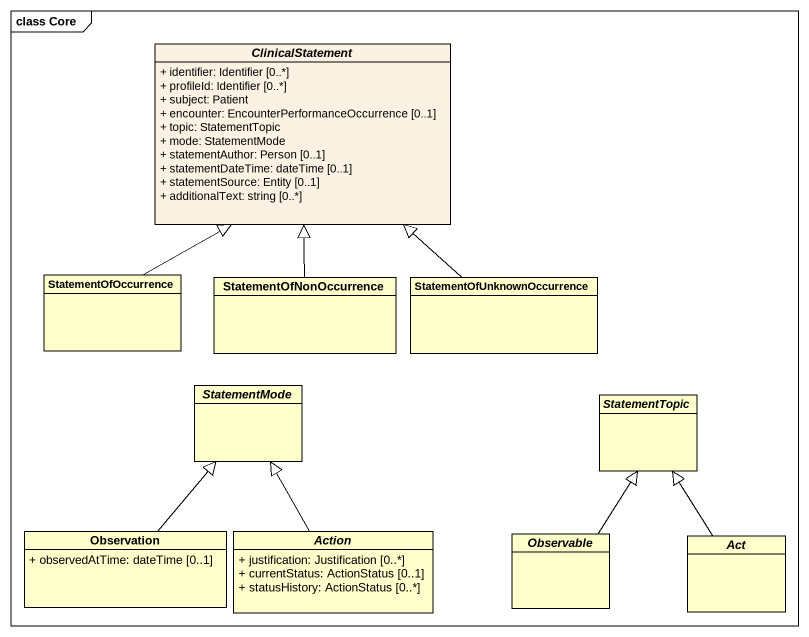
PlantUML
@startuml
mainframe class Core
hide circle
hide empty members
skinparam classAttributeIconSize 0
abstract class ClinicalStatement #FCF2E3 {
  + identifier: Identifier [0..*]
  + profileId: Identifier [0..*]
  + subject: Patient
  + encounter: EncounterPerformanceOccurrence [0..1]
  + topic: StatementTopic
  + mode: StatementMode
  + statementAuthor: Person [0..1]
  + statementDateTime: dateTime [0..1]
  + statementSource: Entity [0..1]
  + additionalText: string [0..*]
}
class StatementOfOccurrence
class StatementOfNonOccurrence
class StatementOfUnknownOccurrence
abstract class StatementMode
abstract class StatementTopic
class Observation {
  + observedAtTime: dateTime [0..1]
}
abstract class "Action" as Action_ {
  + justification: Justification [0..*]
  + currentStatus: ActionStatus [0..1]
  + statusHistory: ActionStatus [0..*]
}
abstract class Observable
abstract class Act
StatementOfOccurrence -up-|> ClinicalStatement
StatementOfNonOccurrence -up-|> ClinicalStatement
StatementOfUnknownOccurrence -up-|> ClinicalStatement
Observation -up-|> StatementMode
Action_ -up-|> StatementMode
Observable -up-|> StatementTopic
Act -up-|> StatementTopic
@enduml
